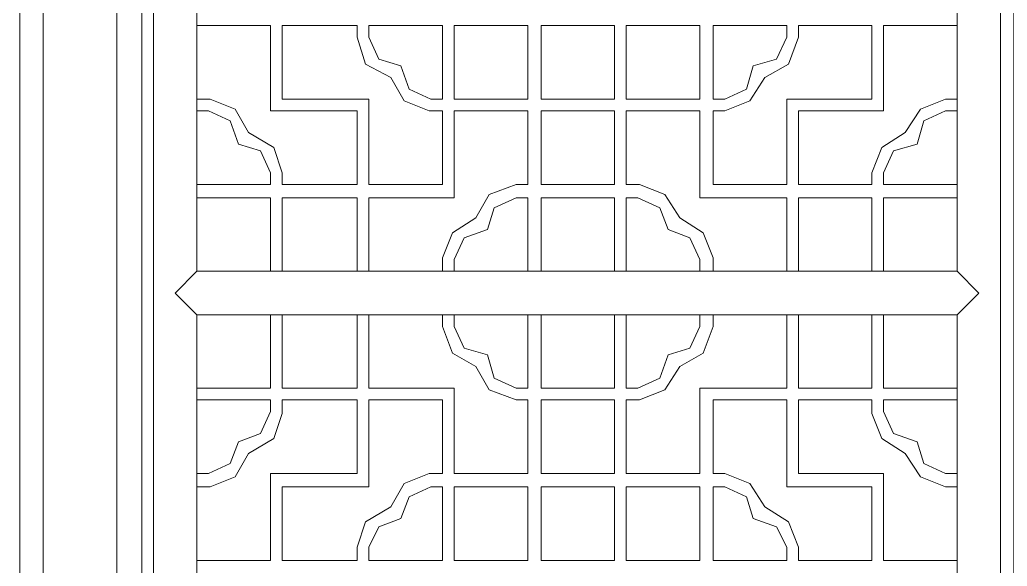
# Model space of a CAD drawing. Header units: centimetres. Extents: x -9.8 to 10.6, y -13.2 to 12.3.
# Drawn here: x -9.8 to 0.36, y -4.31 to 1.31 of the extents above; entities that cross this region are included whole.
import ezdxf

# ---------------------------------------------------------------- set-up
doc = ezdxf.new("R2010")
doc.units = ezdxf.units.CM
doc.header["$MEASUREMENT"] = 0
doc.layers.add('layer 1', color=7, linetype='Continuous')

msp = doc.modelspace()

# ---------------------------------------------------------------- linework, layer by layer
at = {"layer": 'layer 1', "color": 250, "lineweight": 0}
for points, knots in [([(-9.79792, 12.30551), (-9.79792, 12.30551), (10.64398, 12.30551), (10.64398, 12.30551), (10.64398, 12.30551), (10.64398, 12.30551), (10.64398, -13.15657), (10.64398, -13.15657), (10.64398, -13.15657), (10.64398, -13.15657), (-9.79792, -13.15657), (-9.79792, -13.15657), (-9.79792, -13.15657), (-9.79792, -13.15657), (-9.79792, 12.30551), (-9.79792, 12.30551)], [0, 0, 0, 0, 0.25, 0.25, 0.25, 0.25, 0.5, 0.5, 0.5, 0.5, 0.75, 0.75, 0.75, 0.75, 1, 1, 1, 1]), ([(-9.55711, 12.06469), (-9.55711, 12.06469), (10.40317, 12.06469), (10.40317, 12.06469), (10.40317, 12.06469), (10.40317, 12.06469), (10.40317, -12.89852), (10.40317, -12.89852), (10.40317, -12.89852), (10.40317, -12.89852), (-9.55711, -12.89852), (-9.55711, -12.89852), (-9.55711, -12.89852), (-9.55711, -12.89852), (-9.55711, 12.06469), (-9.55711, 12.06469)], [0, 0, 0, 0, 0.25, 0.25, 0.25, 0.25, 0.5, 0.5, 0.5, 0.5, 0.75, 0.75, 0.75, 0.75, 1, 1, 1, 1]), ([(-8.80064, 11.30823), (-8.80064, 11.30823), (9.64671, 11.30823), (9.64671, 11.30823), (9.64671, 11.30823), (9.64671, 11.30823), (9.64671, -12.14206), (9.64671, -12.14206), (9.64671, -12.14206), (9.64671, -12.14206), (-8.80064, -12.14206), (-8.80064, -12.14206), (-8.80064, -12.14206), (-8.80064, -12.14206), (-8.80064, 11.30823), (-8.80064, 11.30823)], [0, 0, 0, 0, 0.25, 0.25, 0.25, 0.25, 0.5, 0.5, 0.5, 0.5, 0.75, 0.75, 0.75, 0.75, 1, 1, 1, 1]), ([(-8.54282, -11.88424), (-8.54282, -11.88424), (-8.54282, 11.05041), (-8.54282, 11.05041), (-8.54282, 11.05041), (-8.54282, 11.05041), (0.43154, 11.05041), (0.43154, 11.05041), (0.43154, 11.05041), (0.43154, 11.05041), (0.43154, -11.88424), (0.43154, -11.88424), (0.43154, -11.88424), (0.43154, -11.88424), (-8.54282, -11.88424), (-8.54282, -11.88424)], [0, 0, 0, 0, 0.25, 0.25, 0.25, 0.25, 0.5, 0.5, 0.5, 0.5, 0.75, 0.75, 0.75, 0.75, 1, 1, 1, 1]), ([(0.29412, -11.76383), (0.29412, -11.76383), (-8.42241, -11.76383), (-8.42241, -11.76383), (-8.42241, -11.76383), (-8.42241, -11.76383), (-8.42241, 10.91277), (-8.42241, 10.91277), (-8.42241, 10.91277), (-8.42241, 10.91277), (0.29412, 10.91277), (0.29412, 10.91277), (0.29412, 10.91277), (0.29412, 10.91277), (0.29412, -11.76383), (0.29412, -11.76383)], [0, 0, 0, 0, 0.25, 0.25, 0.25, 0.25, 0.5, 0.5, 0.5, 0.5, 0.75, 0.75, 0.75, 0.75, 1, 1, 1, 1]), ([(-7.97547, -1.27655), (-7.97547, -1.27655), (-7.97547, 8.33409), (-7.97547, 8.33409), (-7.97547, 8.33409), (-7.97547, 8.33409), (-0.15282, 8.33409), (-0.15282, 8.33409), (-0.15282, 8.33409), (-0.15282, 8.33409), (-0.15282, -1.27655), (-0.15282, -1.27655)], [0, 0, 0, 0, 0.33333333, 0.33333333, 0.33333333, 0.33333333, 0.66666667, 0.66666667, 0.66666667, 0.66666667, 1, 1, 1, 1]), ([(-7.97547, 1.25066), (-7.97547, 1.25066), (-7.21901, 1.25066), (-7.21901, 1.25066), (-7.21901, 1.25066), (-7.21901, 1.25066), (-7.21901, 0.37401), (-7.21901, 0.37401), (-7.21901, 0.37401), (-7.21901, 0.37401), (-6.32491, 0.37401), (-6.32491, 0.37401), (-6.32491, 0.37401), (-6.32491, 0.37401), (-6.32491, -0.38245), (-6.32491, -0.38245), (-6.32491, -0.38245), (-6.32491, -0.38245), (-7.09861, -0.38245), (-7.09861, -0.38245), (-7.09861, -0.38245), (-7.09861, -0.38245), (-7.09861, -0.26226), (-7.09861, -0.26226), (-7.09861, -0.26226), (-7.09861, -0.26226), (-7.18455, -0.00422), (-7.18455, -0.00422), (-7.18455, -0.00422), (-7.18455, -0.00422), (-7.44259, 0.15043), (-7.44259, 0.15043), (-7.44259, 0.15043), (-7.44259, 0.15043), (-7.58001, 0.39102), (-7.58001, 0.39102), (-7.58001, 0.39102), (-7.58001, 0.39102), (-7.83784, 0.4942), (-7.83784, 0.4942), (-7.83784, 0.4942), (-7.83784, 0.4942), (-7.97547, 0.4942), (-7.97547, 0.4942)], [0, 0, 0, 0, 0.09090909, 0.09090909, 0.09090909, 0.09090909, 0.18181818, 0.18181818, 0.18181818, 0.18181818, 0.27272727, 0.27272727, 0.27272727, 0.27272727, 0.36363636, 0.36363636, 0.36363636, 0.36363636, 0.45454545, 0.45454545, 0.45454545, 0.45454545, 0.54545455, 0.54545455, 0.54545455, 0.54545455, 0.63636364, 0.63636364, 0.63636364, 0.63636364, 0.72727273, 0.72727273, 0.72727273, 0.72727273, 0.81818182, 0.81818182, 0.81818182, 0.81818182, 0.90909091, 0.90909091, 0.90909091, 0.90909091, 1, 1, 1, 1]), ([(-5.32786, 1.25066), (-5.32786, 1.25066), (-4.5714, 1.25066), (-4.5714, 1.25066), (-4.5714, 1.25066), (-4.5714, 1.25066), (-4.5714, 0.4942), (-4.5714, 0.4942), (-4.5714, 0.4942), (-4.5714, 0.4942), (-5.32786, 0.4942), (-5.32786, 0.4942), (-5.32786, 0.4942), (-5.32786, 0.4942), (-5.32786, 1.25066), (-5.32786, 1.25066)], [0, 0, 0, 0, 0.25, 0.25, 0.25, 0.25, 0.5, 0.5, 0.5, 0.5, 0.75, 0.75, 0.75, 0.75, 1, 1, 1, 1]), ([(-2.80065, 1.25066), (-2.80065, 1.25066), (-3.55711, 1.25066), (-3.55711, 1.25066), (-3.55711, 1.25066), (-3.55711, 1.25066), (-3.55711, 0.4942), (-3.55711, 0.4942), (-3.55711, 0.4942), (-3.55711, 0.4942), (-2.80065, 0.4942), (-2.80065, 0.4942), (-2.80065, 0.4942), (-2.80065, 0.4942), (-2.80065, 1.25066), (-2.80065, 1.25066)], [0, 0, 0, 0, 0.25, 0.25, 0.25, 0.25, 0.5, 0.5, 0.5, 0.5, 0.75, 0.75, 0.75, 0.75, 1, 1, 1, 1]), ([(-0.15282, 1.25066), (-0.15282, 1.25066), (-0.90928, 1.25066), (-0.90928, 1.25066), (-0.90928, 1.25066), (-0.90928, 1.25066), (-0.90928, 0.37401), (-0.90928, 0.37401), (-0.90928, 0.37401), (-0.90928, 0.37401), (-1.78615, 0.37401), (-1.78615, 0.37401), (-1.78615, 0.37401), (-1.78615, 0.37401), (-1.78615, -0.38245), (-1.78615, -0.38245), (-1.78615, -0.38245), (-1.78615, -0.38245), (-1.02969, -0.38245), (-1.02969, -0.38245), (-1.02969, -0.38245), (-1.02969, -0.38245), (-1.02969, -0.26226), (-1.02969, -0.26226)], [0, 0, 0, 0, 0.16666667, 0.16666667, 0.16666667, 0.16666667, 0.33333333, 0.33333333, 0.33333333, 0.33333333, 0.5, 0.5, 0.5, 0.5, 0.66666667, 0.66666667, 0.66666667, 0.66666667, 0.83333333, 0.83333333, 0.83333333, 0.83333333, 1, 1, 1, 1]), ([(-6.32491, 1.13047), (-6.32491, 1.13047), (-6.23897, 0.8552), (-6.23897, 0.8552), (-6.23897, 0.8552), (-6.23897, 0.8552), (-5.98115, 0.71778), (-5.98115, 0.71778)], [0, 0, 0, 0, 0.5, 0.5, 0.5, 0.5, 1, 1, 1, 1]), ([(-6.20473, 1.13047), (-6.20473, 1.13047), (-6.10155, 0.90689), (-6.10155, 0.90689), (-6.10155, 0.90689), (-6.10155, 0.90689), (-5.87797, 0.83819), (-5.87797, 0.83819)], [0, 0, 0, 0, 0.5, 0.5, 0.5, 0.5, 1, 1, 1, 1]), ([(-2.25032, 0.83819), (-2.25032, 0.83819), (-2.00973, 0.90689), (-2.00973, 0.90689), (-2.00973, 0.90689), (-2.00973, 0.90689), (-1.90655, 1.13047), (-1.90655, 1.13047)], [0, 0, 0, 0, 0.5, 0.5, 0.5, 0.5, 1, 1, 1, 1]), ([(-2.13013, 0.71778), (-2.13013, 0.71778), (-1.88932, 0.8552), (-1.88932, 0.8552), (-1.88932, 0.8552), (-1.88932, 0.8552), (-1.78615, 1.13047), (-1.78615, 1.13047)], [0, 0, 0, 0, 0.5, 0.5, 0.5, 0.5, 1, 1, 1, 1]), ([(-5.87797, 0.83819), (-5.87797, 0.83819), (-5.79203, 0.59737), (-5.79203, 0.59737), (-5.79203, 0.59737), (-5.79203, 0.59737), (-5.56845, 0.4942), (-5.56845, 0.4942)], [0, 0, 0, 0, 0.5, 0.5, 0.5, 0.5, 1, 1, 1, 1]), ([(-2.54261, 0.4942), (-2.54261, 0.4942), (-2.31925, 0.59737), (-2.31925, 0.59737), (-2.31925, 0.59737), (-2.31925, 0.59737), (-2.25032, 0.83819), (-2.25032, 0.83819)], [0, 0, 0, 0, 0.5, 0.5, 0.5, 0.5, 1, 1, 1, 1]), ([(-5.98115, 0.71778), (-5.98115, 0.71778), (-5.84351, 0.47697), (-5.84351, 0.47697), (-5.84351, 0.47697), (-5.84351, 0.47697), (-5.58568, 0.37401), (-5.58568, 0.37401)], [0, 0, 0, 0, 0.5, 0.5, 0.5, 0.5, 1, 1, 1, 1]), ([(-2.54261, 0.37401), (-2.54261, 0.37401), (-2.28478, 0.47697), (-2.28478, 0.47697), (-2.28478, 0.47697), (-2.28478, 0.47697), (-2.13013, 0.71778), (-2.13013, 0.71778)], [0, 0, 0, 0, 0.5, 0.5, 0.5, 0.5, 1, 1, 1, 1]), ([(-0.27322, 0.4942), (-0.27322, 0.4942), (-0.53105, 0.39102), (-0.53105, 0.39102), (-0.53105, 0.39102), (-0.53105, 0.39102), (-0.68592, 0.15043), (-0.68592, 0.15043)], [0, 0, 0, 0, 0.5, 0.5, 0.5, 0.5, 1, 1, 1, 1]), ([(-7.97547, -0.38245), (-7.97547, -0.38245), (-7.21901, -0.38245), (-7.21901, -0.38245), (-7.21901, -0.38245), (-7.21901, -0.38245), (-7.21901, -0.26226), (-7.21901, -0.26226), (-7.21901, -0.26226), (-7.21901, -0.26226), (-7.32219, -0.03868), (-7.32219, -0.03868), (-7.32219, -0.03868), (-7.32219, -0.03868), (-7.54555, 0.03003), (-7.54555, 0.03003), (-7.54555, 0.03003), (-7.54555, 0.03003), (-7.63171, 0.27084), (-7.63171, 0.27084), (-7.63171, 0.27084), (-7.63171, 0.27084), (-7.85507, 0.37401), (-7.85507, 0.37401), (-7.85507, 0.37401), (-7.85507, 0.37401), (-7.97547, 0.37401), (-7.97547, 0.37401)], [0, 0, 0, 0, 0.14285714, 0.14285714, 0.14285714, 0.14285714, 0.28571429, 0.28571429, 0.28571429, 0.28571429, 0.42857143, 0.42857143, 0.42857143, 0.42857143, 0.57142857, 0.57142857, 0.57142857, 0.57142857, 0.71428571, 0.71428571, 0.71428571, 0.71428571, 0.85714286, 0.85714286, 0.85714286, 0.85714286, 1, 1, 1, 1]), ([(-4.43376, -0.38245), (-4.43376, -0.38245), (-3.6773, -0.38245), (-3.6773, -0.38245), (-3.6773, -0.38245), (-3.6773, -0.38245), (-3.6773, 0.37401), (-3.6773, 0.37401), (-3.6773, 0.37401), (-3.6773, 0.37401), (-4.43376, 0.37401), (-4.43376, 0.37401)], [0, 0, 0, 0, 0.33333333, 0.33333333, 0.33333333, 0.33333333, 0.66666667, 0.66666667, 0.66666667, 0.66666667, 1, 1, 1, 1]), ([(-0.27322, 0.37401), (-0.27322, 0.37401), (-0.4968, 0.27084), (-0.4968, 0.27084), (-0.4968, 0.27084), (-0.4968, 0.27084), (-0.56551, 0.03003), (-0.56551, 0.03003)], [0, 0, 0, 0, 0.5, 0.5, 0.5, 0.5, 1, 1, 1, 1]), ([(-0.68592, 0.15043), (-0.68592, 0.15043), (-0.92651, -0.00422), (-0.92651, -0.00422), (-0.92651, -0.00422), (-0.92651, -0.00422), (-1.02969, -0.26226), (-1.02969, -0.26226)], [0, 0, 0, 0, 0.5, 0.5, 0.5, 0.5, 1, 1, 1, 1]), ([(-0.56551, 0.03003), (-0.56551, 0.03003), (-0.80633, -0.03868), (-0.80633, -0.03868), (-0.80633, -0.03868), (-0.80633, -0.03868), (-0.90928, -0.26226), (-0.90928, -0.26226)], [0, 0, 0, 0, 0.5, 0.5, 0.5, 0.5, 1, 1, 1, 1]), ([(-0.15282, -0.38245), (-0.15282, -0.38245), (-0.90928, -0.38245), (-0.90928, -0.38245), (-0.90928, -0.38245), (-0.90928, -0.38245), (-0.90928, -0.26226), (-0.90928, -0.26226)], [0, 0, 0, 0, 0.5, 0.5, 0.5, 0.5, 1, 1, 1, 1]), ([(-4.69181, -0.38245), (-4.69181, -0.38245), (-4.96686, -0.48562), (-4.96686, -0.48562), (-4.96686, -0.48562), (-4.96686, -0.48562), (-5.10428, -0.72643), (-5.10428, -0.72643)], [0, 0, 0, 0, 0.5, 0.5, 0.5, 0.5, 1, 1, 1, 1]), ([(-3.00678, -0.72643), (-3.00678, -0.72643), (-3.16165, -0.48562), (-3.16165, -0.48562), (-3.16165, -0.48562), (-3.16165, -0.48562), (-3.41948, -0.38245), (-3.41948, -0.38245)], [0, 0, 0, 0, 0.5, 0.5, 0.5, 0.5, 1, 1, 1, 1]), ([(-7.97547, -0.52009), (-7.97547, -0.52009), (-7.21901, -0.52009), (-7.21901, -0.52009), (-7.21901, -0.52009), (-7.21901, -0.52009), (-7.21901, -1.27655), (-7.21901, -1.27655), (-7.21901, -1.27655), (-7.21901, -1.27655), (-7.97547, -1.27655), (-7.97547, -1.27655)], [0, 0, 0, 0, 0.33333333, 0.33333333, 0.33333333, 0.33333333, 0.66666667, 0.66666667, 0.66666667, 0.66666667, 1, 1, 1, 1]), ([(-7.09861, -1.27655), (-7.09861, -1.27655), (-7.09861, -0.52009), (-7.09861, -0.52009), (-7.09861, -0.52009), (-7.09861, -0.52009), (-6.32491, -0.52009), (-6.32491, -0.52009), (-6.32491, -0.52009), (-6.32491, -0.52009), (-6.32491, -1.27655), (-6.32491, -1.27655), (-6.32491, -1.27655), (-6.32491, -1.27655), (-7.09861, -1.27655), (-7.09861, -1.27655)], [0, 0, 0, 0, 0.25, 0.25, 0.25, 0.25, 0.5, 0.5, 0.5, 0.5, 0.75, 0.75, 0.75, 0.75, 1, 1, 1, 1]), ([(-4.69181, -0.52009), (-4.69181, -0.52009), (-4.91516, -0.62326), (-4.91516, -0.62326), (-4.91516, -0.62326), (-4.91516, -0.62326), (-4.98387, -0.84684), (-4.98387, -0.84684)], [0, 0, 0, 0, 0.5, 0.5, 0.5, 0.5, 1, 1, 1, 1]), ([(-3.6773, -1.27655), (-3.6773, -1.27655), (-3.6773, -0.52009), (-3.6773, -0.52009), (-3.6773, -0.52009), (-3.6773, -0.52009), (-4.43376, -0.52009), (-4.43376, -0.52009), (-4.43376, -0.52009), (-4.43376, -0.52009), (-4.43376, -1.27655), (-4.43376, -1.27655), (-4.43376, -1.27655), (-4.43376, -1.27655), (-3.6773, -1.27655), (-3.6773, -1.27655)], [0, 0, 0, 0, 0.25, 0.25, 0.25, 0.25, 0.5, 0.5, 0.5, 0.5, 0.75, 0.75, 0.75, 0.75, 1, 1, 1, 1]), ([(-3.12719, -0.84684), (-3.12719, -0.84684), (-3.21313, -0.62326), (-3.21313, -0.62326), (-3.21313, -0.62326), (-3.21313, -0.62326), (-3.43671, -0.52009), (-3.43671, -0.52009)], [0, 0, 0, 0, 0.5, 0.5, 0.5, 0.5, 1, 1, 1, 1]), ([(-1.02969, -1.27655), (-1.02969, -1.27655), (-1.02969, -0.52009), (-1.02969, -0.52009), (-1.02969, -0.52009), (-1.02969, -0.52009), (-1.78615, -0.52009), (-1.78615, -0.52009), (-1.78615, -0.52009), (-1.78615, -0.52009), (-1.78615, -1.27655), (-1.78615, -1.27655), (-1.78615, -1.27655), (-1.78615, -1.27655), (-1.02969, -1.27655), (-1.02969, -1.27655)], [0, 0, 0, 0, 0.25, 0.25, 0.25, 0.25, 0.5, 0.5, 0.5, 0.5, 0.75, 0.75, 0.75, 0.75, 1, 1, 1, 1]), ([(-0.15282, -0.52009), (-0.15282, -0.52009), (-0.90928, -0.52009), (-0.90928, -0.52009), (-0.90928, -0.52009), (-0.90928, -0.52009), (-0.90928, -1.27655), (-0.90928, -1.27655), (-0.90928, -1.27655), (-0.90928, -1.27655), (-0.15282, -1.27655), (-0.15282, -1.27655)], [0, 0, 0, 0, 0.33333333, 0.33333333, 0.33333333, 0.33333333, 0.66666667, 0.66666667, 0.66666667, 0.66666667, 1, 1, 1, 1]), ([(-5.10428, -0.72643), (-5.10428, -0.72643), (-5.34509, -0.88108), (-5.34509, -0.88108), (-5.34509, -0.88108), (-5.34509, -0.88108), (-5.44827, -1.13913), (-5.44827, -1.13913)], [0, 0, 0, 0, 0.5, 0.5, 0.5, 0.5, 1, 1, 1, 1]), ([(-2.66301, -1.13913), (-2.66301, -1.13913), (-2.76619, -0.88108), (-2.76619, -0.88108), (-2.76619, -0.88108), (-2.76619, -0.88108), (-3.00678, -0.72643), (-3.00678, -0.72643)], [0, 0, 0, 0, 0.5, 0.5, 0.5, 0.5, 1, 1, 1, 1]), ([(-4.98387, -0.84684), (-4.98387, -0.84684), (-5.22469, -0.93278), (-5.22469, -0.93278), (-5.22469, -0.93278), (-5.22469, -0.93278), (-5.32786, -1.15614), (-5.32786, -1.15614)], [0, 0, 0, 0, 0.5, 0.5, 0.5, 0.5, 1, 1, 1, 1]), ([(-2.80065, -1.15614), (-2.80065, -1.15614), (-2.90361, -0.93278), (-2.90361, -0.93278), (-2.90361, -0.93278), (-2.90361, -0.93278), (-3.12719, -0.84684), (-3.12719, -0.84684)], [0, 0, 0, 0, 0.5, 0.5, 0.5, 0.5, 1, 1, 1, 1]), ([(-7.97547, -1.72349), (-7.97547, -1.72349), (-8.19905, -1.50013), (-8.19905, -1.50013), (-8.19905, -1.50013), (-8.19905, -1.50013), (-7.97547, -1.27655), (-7.97547, -1.27655)], [0, 0, 0, 0, 0.5, 0.5, 0.5, 0.5, 1, 1, 1, 1]), ([(-0.15282, -1.27655), (-0.15282, -1.27655), (0.07054, -1.50013), (0.07054, -1.50013), (0.07054, -1.50013), (0.07054, -1.50013), (-0.15282, -1.72349), (-0.15282, -1.72349)], [0, 0, 0, 0, 0.5, 0.5, 0.5, 0.5, 1, 1, 1, 1]), ([(-7.97547, -2.47995), (-7.97547, -2.47995), (-7.21901, -2.47995), (-7.21901, -2.47995), (-7.21901, -2.47995), (-7.21901, -2.47995), (-7.21901, -1.72349), (-7.21901, -1.72349), (-7.21901, -1.72349), (-7.21901, -1.72349), (-7.97547, -1.72349), (-7.97547, -1.72349)], [0, 0, 0, 0, 0.33333333, 0.33333333, 0.33333333, 0.33333333, 0.66666667, 0.66666667, 0.66666667, 0.66666667, 1, 1, 1, 1]), ([(-0.15282, -1.72349), (-0.15282, -1.72349), (-0.15282, -11.31689), (-0.15282, -11.31689), (-0.15282, -11.31689), (-0.15282, -11.31689), (-7.97547, -11.31689), (-7.97547, -11.31689), (-7.97547, -11.31689), (-7.97547, -11.31689), (-7.97547, -1.72349), (-7.97547, -1.72349)], [0, 0, 0, 0, 0.33333333, 0.33333333, 0.33333333, 0.33333333, 0.66666667, 0.66666667, 0.66666667, 0.66666667, 1, 1, 1, 1]), ([(-7.09861, -1.72349), (-7.09861, -1.72349), (-7.09861, -2.47995), (-7.09861, -2.47995), (-7.09861, -2.47995), (-7.09861, -2.47995), (-6.32491, -2.47995), (-6.32491, -2.47995), (-6.32491, -2.47995), (-6.32491, -2.47995), (-6.32491, -1.72349), (-6.32491, -1.72349), (-6.32491, -1.72349), (-6.32491, -1.72349), (-7.09861, -1.72349), (-7.09861, -1.72349)], [0, 0, 0, 0, 0.25, 0.25, 0.25, 0.25, 0.5, 0.5, 0.5, 0.5, 0.75, 0.75, 0.75, 0.75, 1, 1, 1, 1]), ([(-3.6773, -1.72349), (-3.6773, -1.72349), (-3.6773, -2.47995), (-3.6773, -2.47995), (-3.6773, -2.47995), (-3.6773, -2.47995), (-4.43376, -2.47995), (-4.43376, -2.47995), (-4.43376, -2.47995), (-4.43376, -2.47995), (-4.43376, -1.72349), (-4.43376, -1.72349), (-4.43376, -1.72349), (-4.43376, -1.72349), (-3.6773, -1.72349), (-3.6773, -1.72349)], [0, 0, 0, 0, 0.25, 0.25, 0.25, 0.25, 0.5, 0.5, 0.5, 0.5, 0.75, 0.75, 0.75, 0.75, 1, 1, 1, 1]), ([(-1.02969, -1.72349), (-1.02969, -1.72349), (-1.02969, -2.47995), (-1.02969, -2.47995), (-1.02969, -2.47995), (-1.02969, -2.47995), (-1.78615, -2.47995), (-1.78615, -2.47995), (-1.78615, -2.47995), (-1.78615, -2.47995), (-1.78615, -1.72349), (-1.78615, -1.72349), (-1.78615, -1.72349), (-1.78615, -1.72349), (-1.02969, -1.72349), (-1.02969, -1.72349)], [0, 0, 0, 0, 0.25, 0.25, 0.25, 0.25, 0.5, 0.5, 0.5, 0.5, 0.75, 0.75, 0.75, 0.75, 1, 1, 1, 1]), ([(-0.15282, -2.47995), (-0.15282, -2.47995), (-0.90928, -2.47995), (-0.90928, -2.47995), (-0.90928, -2.47995), (-0.90928, -2.47995), (-0.90928, -1.72349), (-0.90928, -1.72349), (-0.90928, -1.72349), (-0.90928, -1.72349), (-0.15282, -1.72349), (-0.15282, -1.72349)], [0, 0, 0, 0, 0.33333333, 0.33333333, 0.33333333, 0.33333333, 0.66666667, 0.66666667, 0.66666667, 0.66666667, 1, 1, 1, 1]), ([(-5.44827, -1.84389), (-5.44827, -1.84389), (-5.34509, -2.11895), (-5.34509, -2.11895), (-5.34509, -2.11895), (-5.34509, -2.11895), (-5.10428, -2.25659), (-5.10428, -2.25659)], [0, 0, 0, 0, 0.5, 0.5, 0.5, 0.5, 1, 1, 1, 1]), ([(-5.32786, -1.84389), (-5.32786, -1.84389), (-5.22469, -2.06747), (-5.22469, -2.06747), (-5.22469, -2.06747), (-5.22469, -2.06747), (-4.98387, -2.13618), (-4.98387, -2.13618)], [0, 0, 0, 0, 0.5, 0.5, 0.5, 0.5, 1, 1, 1, 1]), ([(-3.12719, -2.13618), (-3.12719, -2.13618), (-2.90361, -2.06747), (-2.90361, -2.06747), (-2.90361, -2.06747), (-2.90361, -2.06747), (-2.80065, -1.84389), (-2.80065, -1.84389)], [0, 0, 0, 0, 0.5, 0.5, 0.5, 0.5, 1, 1, 1, 1]), ([(-3.00678, -2.25659), (-3.00678, -2.25659), (-2.76619, -2.11895), (-2.76619, -2.11895), (-2.76619, -2.11895), (-2.76619, -2.11895), (-2.66301, -1.84389), (-2.66301, -1.84389)], [0, 0, 0, 0, 0.5, 0.5, 0.5, 0.5, 1, 1, 1, 1]), ([(-4.98387, -2.13618), (-4.98387, -2.13618), (-4.91516, -2.37677), (-4.91516, -2.37677), (-4.91516, -2.37677), (-4.91516, -2.37677), (-4.69181, -2.47995), (-4.69181, -2.47995)], [0, 0, 0, 0, 0.5, 0.5, 0.5, 0.5, 1, 1, 1, 1]), ([(-3.43671, -2.47995), (-3.43671, -2.47995), (-3.21313, -2.37677), (-3.21313, -2.37677), (-3.21313, -2.37677), (-3.21313, -2.37677), (-3.12719, -2.13618), (-3.12719, -2.13618)], [0, 0, 0, 0, 0.5, 0.5, 0.5, 0.5, 1, 1, 1, 1]), ([(-5.10428, -2.25659), (-5.10428, -2.25659), (-4.96686, -2.49718), (-4.96686, -2.49718), (-4.96686, -2.49718), (-4.96686, -2.49718), (-4.69181, -2.60035), (-4.69181, -2.60035)], [0, 0, 0, 0, 0.5, 0.5, 0.5, 0.5, 1, 1, 1, 1]), ([(-3.41948, -2.60035), (-3.41948, -2.60035), (-3.16165, -2.49718), (-3.16165, -2.49718), (-3.16165, -2.49718), (-3.16165, -2.49718), (-3.00678, -2.25659), (-3.00678, -2.25659)], [0, 0, 0, 0, 0.5, 0.5, 0.5, 0.5, 1, 1, 1, 1]), ([(-7.97547, -2.60035), (-7.97547, -2.60035), (-7.21901, -2.60035), (-7.21901, -2.60035), (-7.21901, -2.60035), (-7.21901, -2.60035), (-7.21901, -2.72076), (-7.21901, -2.72076)], [0, 0, 0, 0, 0.5, 0.5, 0.5, 0.5, 1, 1, 1, 1]), ([(-7.97547, -4.25092), (-7.97547, -4.25092), (-7.21901, -4.25092), (-7.21901, -4.25092), (-7.21901, -4.25092), (-7.21901, -4.25092), (-7.21901, -3.35682), (-7.21901, -3.35682), (-7.21901, -3.35682), (-7.21901, -3.35682), (-6.32491, -3.35682), (-6.32491, -3.35682), (-6.32491, -3.35682), (-6.32491, -3.35682), (-6.32491, -2.60035), (-6.32491, -2.60035), (-6.32491, -2.60035), (-6.32491, -2.60035), (-7.09861, -2.60035), (-7.09861, -2.60035), (-7.09861, -2.60035), (-7.09861, -2.60035), (-7.09861, -2.73799), (-7.09861, -2.73799)], [0, 0, 0, 0, 0.16666667, 0.16666667, 0.16666667, 0.16666667, 0.33333333, 0.33333333, 0.33333333, 0.33333333, 0.5, 0.5, 0.5, 0.5, 0.66666667, 0.66666667, 0.66666667, 0.66666667, 0.83333333, 0.83333333, 0.83333333, 0.83333333, 1, 1, 1, 1]), ([(-4.43376, -3.35682), (-4.43376, -3.35682), (-3.6773, -3.35682), (-3.6773, -3.35682), (-3.6773, -3.35682), (-3.6773, -3.35682), (-3.6773, -2.60035), (-3.6773, -2.60035), (-3.6773, -2.60035), (-3.6773, -2.60035), (-4.43376, -2.60035), (-4.43376, -2.60035)], [0, 0, 0, 0, 0.33333333, 0.33333333, 0.33333333, 0.33333333, 0.66666667, 0.66666667, 0.66666667, 0.66666667, 1, 1, 1, 1]), ([(-0.15282, -4.25092), (-0.15282, -4.25092), (-0.90928, -4.25092), (-0.90928, -4.25092), (-0.90928, -4.25092), (-0.90928, -4.25092), (-0.90928, -3.35682), (-0.90928, -3.35682), (-0.90928, -3.35682), (-0.90928, -3.35682), (-1.78615, -3.35682), (-1.78615, -3.35682), (-1.78615, -3.35682), (-1.78615, -3.35682), (-1.78615, -2.60035), (-1.78615, -2.60035), (-1.78615, -2.60035), (-1.78615, -2.60035), (-1.02969, -2.60035), (-1.02969, -2.60035), (-1.02969, -2.60035), (-1.02969, -2.60035), (-1.02969, -2.73799), (-1.02969, -2.73799), (-1.02969, -2.73799), (-1.02969, -2.73799), (-0.92651, -2.99582), (-0.92651, -2.99582), (-0.92651, -2.99582), (-0.92651, -2.99582), (-0.68592, -3.15047), (-0.68592, -3.15047), (-0.68592, -3.15047), (-0.68592, -3.15047), (-0.53105, -3.39128), (-0.53105, -3.39128), (-0.53105, -3.39128), (-0.53105, -3.39128), (-0.27322, -3.49445), (-0.27322, -3.49445), (-0.27322, -3.49445), (-0.27322, -3.49445), (-0.15282, -3.49445), (-0.15282, -3.49445)], [0, 0, 0, 0, 0.09090909, 0.09090909, 0.09090909, 0.09090909, 0.18181818, 0.18181818, 0.18181818, 0.18181818, 0.27272727, 0.27272727, 0.27272727, 0.27272727, 0.36363636, 0.36363636, 0.36363636, 0.36363636, 0.45454545, 0.45454545, 0.45454545, 0.45454545, 0.54545455, 0.54545455, 0.54545455, 0.54545455, 0.63636364, 0.63636364, 0.63636364, 0.63636364, 0.72727273, 0.72727273, 0.72727273, 0.72727273, 0.81818182, 0.81818182, 0.81818182, 0.81818182, 0.90909091, 0.90909091, 0.90909091, 0.90909091, 1, 1, 1, 1]), ([(-0.15282, -2.60035), (-0.15282, -2.60035), (-0.90928, -2.60035), (-0.90928, -2.60035), (-0.90928, -2.60035), (-0.90928, -2.60035), (-0.90928, -2.72076), (-0.90928, -2.72076), (-0.90928, -2.72076), (-0.90928, -2.72076), (-0.80633, -2.94412), (-0.80633, -2.94412), (-0.80633, -2.94412), (-0.80633, -2.94412), (-0.56551, -3.03028), (-0.56551, -3.03028), (-0.56551, -3.03028), (-0.56551, -3.03028), (-0.4968, -3.25364), (-0.4968, -3.25364), (-0.4968, -3.25364), (-0.4968, -3.25364), (-0.27322, -3.35682), (-0.27322, -3.35682), (-0.27322, -3.35682), (-0.27322, -3.35682), (-0.15282, -3.35682), (-0.15282, -3.35682)], [0, 0, 0, 0, 0.14285714, 0.14285714, 0.14285714, 0.14285714, 0.28571429, 0.28571429, 0.28571429, 0.28571429, 0.42857143, 0.42857143, 0.42857143, 0.42857143, 0.57142857, 0.57142857, 0.57142857, 0.57142857, 0.71428571, 0.71428571, 0.71428571, 0.71428571, 0.85714286, 0.85714286, 0.85714286, 0.85714286, 1, 1, 1, 1]), ([(-7.54555, -3.03028), (-7.54555, -3.03028), (-7.32219, -2.94412), (-7.32219, -2.94412), (-7.32219, -2.94412), (-7.32219, -2.94412), (-7.21901, -2.72076), (-7.21901, -2.72076)], [0, 0, 0, 0, 0.5, 0.5, 0.5, 0.5, 1, 1, 1, 1]), ([(-7.44259, -3.15047), (-7.44259, -3.15047), (-7.18455, -2.99582), (-7.18455, -2.99582), (-7.18455, -2.99582), (-7.18455, -2.99582), (-7.09861, -2.73799), (-7.09861, -2.73799)], [0, 0, 0, 0, 0.5, 0.5, 0.5, 0.5, 1, 1, 1, 1]), ([(-7.85507, -3.35682), (-7.85507, -3.35682), (-7.63171, -3.25364), (-7.63171, -3.25364), (-7.63171, -3.25364), (-7.63171, -3.25364), (-7.54555, -3.03028), (-7.54555, -3.03028)], [0, 0, 0, 0, 0.5, 0.5, 0.5, 0.5, 1, 1, 1, 1]), ([(-7.83784, -3.49445), (-7.83784, -3.49445), (-7.58001, -3.39128), (-7.58001, -3.39128), (-7.58001, -3.39128), (-7.58001, -3.39128), (-7.44259, -3.15047), (-7.44259, -3.15047)], [0, 0, 0, 0, 0.5, 0.5, 0.5, 0.5, 1, 1, 1, 1]), ([(-5.58568, -3.35682), (-5.58568, -3.35682), (-5.84351, -3.45999), (-5.84351, -3.45999), (-5.84351, -3.45999), (-5.84351, -3.45999), (-5.98115, -3.70058), (-5.98115, -3.70058)], [0, 0, 0, 0, 0.5, 0.5, 0.5, 0.5, 1, 1, 1, 1]), ([(-2.13013, -3.70058), (-2.13013, -3.70058), (-2.28478, -3.45999), (-2.28478, -3.45999), (-2.28478, -3.45999), (-2.28478, -3.45999), (-2.54261, -3.35682), (-2.54261, -3.35682)], [0, 0, 0, 0, 0.5, 0.5, 0.5, 0.5, 1, 1, 1, 1]), ([(-5.56845, -3.49445), (-5.56845, -3.49445), (-5.79203, -3.59763), (-5.79203, -3.59763), (-5.79203, -3.59763), (-5.79203, -3.59763), (-5.87797, -3.82099), (-5.87797, -3.82099)], [0, 0, 0, 0, 0.5, 0.5, 0.5, 0.5, 1, 1, 1, 1]), ([(-5.32786, -4.25092), (-5.32786, -4.25092), (-4.5714, -4.25092), (-4.5714, -4.25092), (-4.5714, -4.25092), (-4.5714, -4.25092), (-4.5714, -3.49445), (-4.5714, -3.49445), (-4.5714, -3.49445), (-4.5714, -3.49445), (-5.32786, -3.49445), (-5.32786, -3.49445), (-5.32786, -3.49445), (-5.32786, -3.49445), (-5.32786, -4.25092), (-5.32786, -4.25092)], [0, 0, 0, 0, 0.25, 0.25, 0.25, 0.25, 0.5, 0.5, 0.5, 0.5, 0.75, 0.75, 0.75, 0.75, 1, 1, 1, 1]), ([(-2.80065, -4.25092), (-2.80065, -4.25092), (-3.55711, -4.25092), (-3.55711, -4.25092), (-3.55711, -4.25092), (-3.55711, -4.25092), (-3.55711, -3.49445), (-3.55711, -3.49445), (-3.55711, -3.49445), (-3.55711, -3.49445), (-2.80065, -3.49445), (-2.80065, -3.49445), (-2.80065, -3.49445), (-2.80065, -3.49445), (-2.80065, -4.25092), (-2.80065, -4.25092)], [0, 0, 0, 0, 0.25, 0.25, 0.25, 0.25, 0.5, 0.5, 0.5, 0.5, 0.75, 0.75, 0.75, 0.75, 1, 1, 1, 1]), ([(-2.25032, -3.82099), (-2.25032, -3.82099), (-2.31925, -3.59763), (-2.31925, -3.59763), (-2.31925, -3.59763), (-2.31925, -3.59763), (-2.54261, -3.49445), (-2.54261, -3.49445)], [0, 0, 0, 0, 0.5, 0.5, 0.5, 0.5, 1, 1, 1, 1]), ([(-5.98115, -3.70058), (-5.98115, -3.70058), (-6.23897, -3.85545), (-6.23897, -3.85545), (-6.23897, -3.85545), (-6.23897, -3.85545), (-6.32491, -4.11328), (-6.32491, -4.11328)], [0, 0, 0, 0, 0.5, 0.5, 0.5, 0.5, 1, 1, 1, 1]), ([(-1.78615, -4.11328), (-1.78615, -4.11328), (-1.88932, -3.85545), (-1.88932, -3.85545), (-1.88932, -3.85545), (-1.88932, -3.85545), (-2.13013, -3.70058), (-2.13013, -3.70058)], [0, 0, 0, 0, 0.5, 0.5, 0.5, 0.5, 1, 1, 1, 1]), ([(-5.87797, -3.82099), (-5.87797, -3.82099), (-6.10155, -3.90693), (-6.10155, -3.90693), (-6.10155, -3.90693), (-6.10155, -3.90693), (-6.20473, -4.11328), (-6.20473, -4.11328)], [0, 0, 0, 0, 0.5, 0.5, 0.5, 0.5, 1, 1, 1, 1]), ([(-1.90655, -4.11328), (-1.90655, -4.11328), (-2.00973, -3.90693), (-2.00973, -3.90693), (-2.00973, -3.90693), (-2.00973, -3.90693), (-2.25032, -3.82099), (-2.25032, -3.82099)], [0, 0, 0, 0, 0.5, 0.5, 0.5, 0.5, 1, 1, 1, 1])]:
    msp.add_open_spline(points, degree=3, knots=knots, dxfattribs=at)
for points in [[(-6.32491, 1.25066), (-6.32491, 1.25066), (-7.09861, 1.25066), (-7.09861, 1.25066)], [(-7.09861, 1.25066), (-7.09861, 1.25066), (-7.09861, 0.4942), (-7.09861, 0.4942)], [(-6.32491, 1.13047), (-6.32491, 1.13047), (-6.32491, 1.25066), (-6.32491, 1.25066)], [(-5.44827, 1.25066), (-5.44827, 1.25066), (-6.20473, 1.25066), (-6.20473, 1.25066)], [(-6.20473, 1.25066), (-6.20473, 1.25066), (-6.20473, 1.13047), (-6.20473, 1.13047)], [(-5.44827, 0.4942), (-5.44827, 0.4942), (-5.44827, 1.25066), (-5.44827, 1.25066)], [(-4.43376, 0.4942), (-4.43376, 0.4942), (-4.43376, 1.25066), (-4.43376, 1.25066)], [(-3.6773, 1.25066), (-3.6773, 1.25066), (-4.43376, 1.25066), (-4.43376, 1.25066)], [(-3.6773, 0.4942), (-3.6773, 0.4942), (-3.6773, 1.25066), (-3.6773, 1.25066)], [(-2.66301, 0.4942), (-2.66301, 0.4942), (-2.66301, 1.25066), (-2.66301, 1.25066)], [(-2.66301, 1.25066), (-2.66301, 1.25066), (-1.90655, 1.25066), (-1.90655, 1.25066)], [(-1.90655, 1.25066), (-1.90655, 1.25066), (-1.90655, 1.13047), (-1.90655, 1.13047)], [(-1.78615, 1.13047), (-1.78615, 1.13047), (-1.78615, 1.25066), (-1.78615, 1.25066)], [(-1.78615, 1.25066), (-1.78615, 1.25066), (-1.02969, 1.25066), (-1.02969, 1.25066)], [(-1.02969, 1.25066), (-1.02969, 1.25066), (-1.02969, 0.4942), (-1.02969, 0.4942)], [(-7.09861, 0.4942), (-7.09861, 0.4942), (-6.20473, 0.4942), (-6.20473, 0.4942)], [(-6.20473, 0.4942), (-6.20473, 0.4942), (-6.20473, -0.38245), (-6.20473, -0.38245)], [(-5.56845, 0.4942), (-5.56845, 0.4942), (-5.44827, 0.4942), (-5.44827, 0.4942)], [(-3.6773, 0.4942), (-3.6773, 0.4942), (-4.43376, 0.4942), (-4.43376, 0.4942)], [(-2.54261, 0.4942), (-2.54261, 0.4942), (-2.66301, 0.4942), (-2.66301, 0.4942)], [(-1.02969, 0.4942), (-1.02969, 0.4942), (-1.90655, 0.4942), (-1.90655, 0.4942)], [(-1.90655, 0.4942), (-1.90655, 0.4942), (-1.90655, -0.38245), (-1.90655, -0.38245)], [(-0.27322, 0.4942), (-0.27322, 0.4942), (-0.15282, 0.4942), (-0.15282, 0.4942)], [(-5.44827, 0.37401), (-5.44827, 0.37401), (-5.58568, 0.37401), (-5.58568, 0.37401)], [(-5.44827, -0.38245), (-5.44827, -0.38245), (-5.44827, 0.37401), (-5.44827, 0.37401)], [(-5.32786, -0.52009), (-5.32786, -0.52009), (-5.32786, 0.37401), (-5.32786, 0.37401)], [(-5.32786, 0.37401), (-5.32786, 0.37401), (-4.5714, 0.37401), (-4.5714, 0.37401)], [(-4.5714, 0.37401), (-4.5714, 0.37401), (-4.5714, -0.38245), (-4.5714, -0.38245)], [(-4.43376, -0.38245), (-4.43376, -0.38245), (-4.43376, 0.37401), (-4.43376, 0.37401)], [(-2.80065, 0.37401), (-2.80065, 0.37401), (-3.55711, 0.37401), (-3.55711, 0.37401)], [(-3.55711, 0.37401), (-3.55711, 0.37401), (-3.55711, -0.38245), (-3.55711, -0.38245)], [(-2.80065, -0.52009), (-2.80065, -0.52009), (-2.80065, 0.37401), (-2.80065, 0.37401)], [(-2.66301, -0.38245), (-2.66301, -0.38245), (-2.66301, 0.37401), (-2.66301, 0.37401)], [(-2.66301, 0.37401), (-2.66301, 0.37401), (-2.54261, 0.37401), (-2.54261, 0.37401)], [(-0.27322, 0.37401), (-0.27322, 0.37401), (-0.15282, 0.37401), (-0.15282, 0.37401)], [(-6.20473, -0.38245), (-6.20473, -0.38245), (-5.44827, -0.38245), (-5.44827, -0.38245)], [(-4.5714, -0.38245), (-4.5714, -0.38245), (-4.69181, -0.38245), (-4.69181, -0.38245)], [(-3.48818, -0.38245), (-3.48818, -0.38245), (-3.55711, -0.38245), (-3.55711, -0.38245)], [(-3.55711, -0.38245), (-3.55711, -0.38245), (-3.41948, -0.38245), (-3.41948, -0.38245)], [(-1.90655, -0.38245), (-1.90655, -0.38245), (-2.66301, -0.38245), (-2.66301, -0.38245)], [(-6.20473, -0.52009), (-6.20473, -0.52009), (-5.32786, -0.52009), (-5.32786, -0.52009)], [(-6.20473, -1.27655), (-6.20473, -1.27655), (-6.20473, -0.52009), (-6.20473, -0.52009)], [(-4.69181, -0.52009), (-4.69181, -0.52009), (-4.5714, -0.52009), (-4.5714, -0.52009)], [(-4.5714, -0.52009), (-4.5714, -0.52009), (-4.5714, -1.27655), (-4.5714, -1.27655)], [(-3.43671, -0.52009), (-3.43671, -0.52009), (-3.55711, -0.52009), (-3.55711, -0.52009)], [(-3.55711, -0.52009), (-3.55711, -0.52009), (-3.55711, -1.27655), (-3.55711, -1.27655)], [(-1.90655, -0.52009), (-1.90655, -0.52009), (-2.80065, -0.52009), (-2.80065, -0.52009)], [(-1.90655, -1.27655), (-1.90655, -1.27655), (-1.90655, -0.52009), (-1.90655, -0.52009)], [(-5.44827, -1.13913), (-5.44827, -1.13913), (-5.44827, -1.27655), (-5.44827, -1.27655)], [(-5.32786, -1.27655), (-5.32786, -1.27655), (-5.32786, -1.15614), (-5.32786, -1.15614)], [(-2.80065, -1.27655), (-2.80065, -1.27655), (-2.80065, -1.15614), (-2.80065, -1.15614)], [(-2.66301, -1.13913), (-2.66301, -1.13913), (-2.66301, -1.27655), (-2.66301, -1.27655)], [(-7.97547, -1.27655), (-7.97547, -1.27655), (-0.15282, -1.27655), (-0.15282, -1.27655)], [(-5.44827, -1.27655), (-5.44827, -1.27655), (-6.20473, -1.27655), (-6.20473, -1.27655)], [(-4.5714, -1.27655), (-4.5714, -1.27655), (-5.32786, -1.27655), (-5.32786, -1.27655)], [(-3.55711, -1.27655), (-3.55711, -1.27655), (-2.80065, -1.27655), (-2.80065, -1.27655)], [(-2.66301, -1.27655), (-2.66301, -1.27655), (-1.90655, -1.27655), (-1.90655, -1.27655)], [(-0.15282, -1.72349), (-0.15282, -1.72349), (-7.97547, -1.72349), (-7.97547, -1.72349)], [(-5.44827, -1.72349), (-5.44827, -1.72349), (-6.20473, -1.72349), (-6.20473, -1.72349)], [(-6.20473, -1.72349), (-6.20473, -1.72349), (-6.20473, -2.47995), (-6.20473, -2.47995)], [(-5.44827, -1.84389), (-5.44827, -1.84389), (-5.44827, -1.72349), (-5.44827, -1.72349)], [(-4.5714, -1.72349), (-4.5714, -1.72349), (-5.32786, -1.72349), (-5.32786, -1.72349)], [(-5.32786, -1.72349), (-5.32786, -1.72349), (-5.32786, -1.84389), (-5.32786, -1.84389)], [(-4.5714, -2.47995), (-4.5714, -2.47995), (-4.5714, -1.72349), (-4.5714, -1.72349)], [(-3.55711, -2.47995), (-3.55711, -2.47995), (-3.55711, -1.72349), (-3.55711, -1.72349)], [(-3.55711, -1.72349), (-3.55711, -1.72349), (-2.80065, -1.72349), (-2.80065, -1.72349)], [(-2.80065, -1.72349), (-2.80065, -1.72349), (-2.80065, -1.84389), (-2.80065, -1.84389)], [(-2.66301, -1.84389), (-2.66301, -1.84389), (-2.66301, -1.72349), (-2.66301, -1.72349)], [(-2.66301, -1.72349), (-2.66301, -1.72349), (-1.90655, -1.72349), (-1.90655, -1.72349)], [(-1.90655, -1.72349), (-1.90655, -1.72349), (-1.90655, -2.47995), (-1.90655, -2.47995)], [(-6.20473, -2.47995), (-6.20473, -2.47995), (-5.32786, -2.47995), (-5.32786, -2.47995)], [(-5.32786, -2.47995), (-5.32786, -2.47995), (-5.32786, -3.35682), (-5.32786, -3.35682)], [(-4.69181, -2.47995), (-4.69181, -2.47995), (-4.5714, -2.47995), (-4.5714, -2.47995)], [(-3.43671, -2.47995), (-3.43671, -2.47995), (-3.55711, -2.47995), (-3.55711, -2.47995)], [(-1.90655, -2.47995), (-1.90655, -2.47995), (-2.80065, -2.47995), (-2.80065, -2.47995)], [(-2.80065, -2.47995), (-2.80065, -2.47995), (-2.80065, -3.35682), (-2.80065, -3.35682)], [(-6.20473, -3.49445), (-6.20473, -3.49445), (-6.20473, -2.60035), (-6.20473, -2.60035)], [(-6.20473, -2.60035), (-6.20473, -2.60035), (-5.44827, -2.60035), (-5.44827, -2.60035)], [(-5.44827, -2.60035), (-5.44827, -2.60035), (-5.44827, -3.35682), (-5.44827, -3.35682)], [(-4.5714, -2.60035), (-4.5714, -2.60035), (-4.69181, -2.60035), (-4.69181, -2.60035)], [(-4.5714, -3.35682), (-4.5714, -3.35682), (-4.5714, -2.60035), (-4.5714, -2.60035)], [(-4.43376, -2.60035), (-4.43376, -2.60035), (-4.43376, -3.35682), (-4.43376, -3.35682)], [(-3.48818, -2.60035), (-3.48818, -2.60035), (-3.55711, -2.60035), (-3.55711, -2.60035)], [(-3.55711, -3.35682), (-3.55711, -3.35682), (-3.55711, -2.60035), (-3.55711, -2.60035)], [(-3.55711, -2.60035), (-3.55711, -2.60035), (-3.41948, -2.60035), (-3.41948, -2.60035)], [(-2.66301, -2.60035), (-2.66301, -2.60035), (-2.66301, -3.35682), (-2.66301, -3.35682)], [(-1.90655, -2.60035), (-1.90655, -2.60035), (-2.66301, -2.60035), (-2.66301, -2.60035)], [(-1.90655, -3.49445), (-1.90655, -3.49445), (-1.90655, -2.60035), (-1.90655, -2.60035)], [(-7.85507, -3.35682), (-7.85507, -3.35682), (-7.97547, -3.35682), (-7.97547, -3.35682)], [(-5.44827, -3.35682), (-5.44827, -3.35682), (-5.58568, -3.35682), (-5.58568, -3.35682)], [(-5.32786, -3.35682), (-5.32786, -3.35682), (-4.5714, -3.35682), (-4.5714, -3.35682)], [(-2.80065, -3.35682), (-2.80065, -3.35682), (-3.55711, -3.35682), (-3.55711, -3.35682)], [(-2.66301, -3.35682), (-2.66301, -3.35682), (-2.54261, -3.35682), (-2.54261, -3.35682)], [(-7.83784, -3.49445), (-7.83784, -3.49445), (-7.97547, -3.49445), (-7.97547, -3.49445)], [(-7.09861, -4.25092), (-7.09861, -4.25092), (-7.09861, -3.49445), (-7.09861, -3.49445)], [(-7.09861, -3.49445), (-7.09861, -3.49445), (-6.20473, -3.49445), (-6.20473, -3.49445)], [(-5.56845, -3.49445), (-5.56845, -3.49445), (-5.44827, -3.49445), (-5.44827, -3.49445)], [(-5.44827, -3.49445), (-5.44827, -3.49445), (-5.44827, -4.25092), (-5.44827, -4.25092)], [(-4.43376, -3.49445), (-4.43376, -3.49445), (-4.43376, -4.25092), (-4.43376, -4.25092)], [(-3.6773, -3.49445), (-3.6773, -3.49445), (-4.43376, -3.49445), (-4.43376, -3.49445)], [(-3.6773, -3.49445), (-3.6773, -3.49445), (-3.6773, -4.25092), (-3.6773, -4.25092)], [(-2.54261, -3.49445), (-2.54261, -3.49445), (-2.66301, -3.49445), (-2.66301, -3.49445)], [(-2.66301, -3.49445), (-2.66301, -3.49445), (-2.66301, -4.25092), (-2.66301, -4.25092)], [(-1.02969, -3.49445), (-1.02969, -3.49445), (-1.90655, -3.49445), (-1.90655, -3.49445)], [(-1.02969, -4.25092), (-1.02969, -4.25092), (-1.02969, -3.49445), (-1.02969, -3.49445)], [(-6.32491, -4.11328), (-6.32491, -4.11328), (-6.32491, -4.25092), (-6.32491, -4.25092)], [(-6.20473, -4.25092), (-6.20473, -4.25092), (-6.20473, -4.11328), (-6.20473, -4.11328)], [(-1.90655, -4.25092), (-1.90655, -4.25092), (-1.90655, -4.11328), (-1.90655, -4.11328)], [(-1.78615, -4.11328), (-1.78615, -4.11328), (-1.78615, -4.25092), (-1.78615, -4.25092)], [(-6.32491, -4.25092), (-6.32491, -4.25092), (-7.09861, -4.25092), (-7.09861, -4.25092)], [(-5.44827, -4.25092), (-5.44827, -4.25092), (-6.20473, -4.25092), (-6.20473, -4.25092)], [(-3.6773, -4.25092), (-3.6773, -4.25092), (-4.43376, -4.25092), (-4.43376, -4.25092)], [(-2.66301, -4.25092), (-2.66301, -4.25092), (-1.90655, -4.25092), (-1.90655, -4.25092)], [(-1.78615, -4.25092), (-1.78615, -4.25092), (-1.02969, -4.25092), (-1.02969, -4.25092)]]:
    msp.add_open_spline(points, degree=3, dxfattribs=at)

doc.saveas('drawing.dxf')
